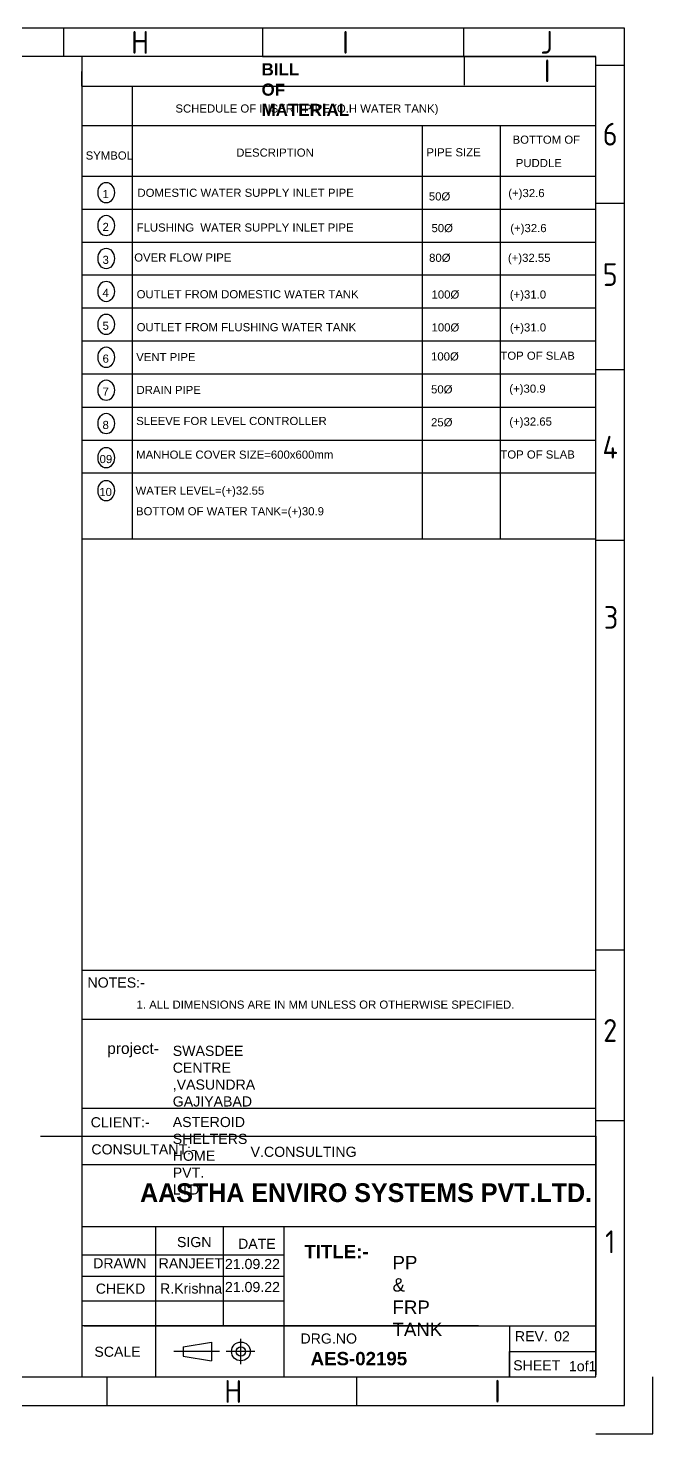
# Model space of a CAD drawing. Header units: millimetres. Extents: x 11098 to 43438, y 8603 to 21518.
# Drawn here: x 20272 to 25899, y 8603 to 21262 of the extents above; entities that cross this region are included whole.
import ezdxf
from ezdxf.enums import TextEntityAlignment as Align

# ---------------------------------------------------------------- set-up
doc = ezdxf.new("R2010")
doc.units = ezdxf.units.MM
doc.header["$MEASUREMENT"] = 0
doc.layers.add('TEXT', color=5, linetype='Continuous')
doc.styles.add('BAUHAUS', font='')
doc.styles.add('ISOCP', font='isocp.shx')
doc.styles.get("Standard").update_dxf_attribs({"font": 'arial.ttf'})
doc.styles.get('BAUHAUS').set_extended_font_data('Bauhaus Md BT', bold=True)

msp = doc.modelspace()

# ---------------------------------------------------------------- linework, layer by layer
at = {"color": 0}
for p, q in [((25642.5, 21262.1), (11893.2, 21262.1)), ((20590.1, 21262.1), (20590.1, 21005.8)), ((22382.2, 21262.1), (22382.2, 21005.8)), ((24193.5, 21262.1), (24193.5, 21005.8)), ((25642.5, 16342.3), (25642.5, 21262.1)), ((25386.2, 21005.8), (11893.2, 21005.8)), ((20755.3, 20739.7), (20758.5, 21005.8)), ((20755.3, 21005.8), (20755.3, 12779.9)), ((24198.6, 21005.8), (24198.6, 20749.5)), ((25386.2, 12960.3), (25386.2, 21005.8)), ((25642.5, 20925.7), (25386.2, 20925.7)), ((20755.3, 20739.7), (25386.2, 20739.7)), ((21209.5, 20739.7), (21209.5, 16663.1)), ((20755.3, 20384.8), (25386.2, 20384.8)), ((23822.1, 20384.8), (23822.1, 16663.1)), ((24522.1, 20384.8), (24522.1, 16663.1)), ((20755.3, 19928.9), (25386.2, 19928.9)), ((20755.3, 19632.4), (25386.2, 19632.4)), ((25642.5, 19682.3), (25386.2, 19682.3)), ((20755.3, 19335.8), (25386.2, 19335.8)), ((20755.3, 19039.3), (25386.2, 19039.3)), ((20755.3, 18742.8), (25386.2, 18742.8)), ((25642.5, 12960.3), (25642.5, 18699)), ((20755.3, 18446.3), (25368.3, 18446.3)), ((20755.3, 18446.3), (25386.2, 18446.3)), ((20755.3, 18149.7), (25386.2, 18149.7)), ((25642.5, 18186.4), (25386.2, 18186.4)), ((20755.3, 17849.2), (25386.2, 17849.2)), ((20755.3, 17552.6), (25386.2, 17552.6)), ((20755.3, 17256.1), (25386.2, 17256.1)), ((20755.3, 16663.1), (25386.2, 16663.1)), ((25642.5, 16648.4), (25386.2, 16648.4)), ((25386.2, 9115.6), (25386.2, 12960.3)), ((25642.5, 12960.3), (25386.2, 12960.3)), ((25642.5, 11422.4), (25642.5, 12960.3)), ((25642.5, 8859.3), (25642.5, 12960.3)), ((20755.3, 12779.9), (25386.2, 12779.9)), ((20755.3, 12336.5), (25386.2, 12336.5)), ((20755.3, 11537.2), (25386.2, 11537.2)), ((25642.5, 11422.4), (25386.2, 11422.4)), ((20384.3, 11283.1), (24700.6, 11283.1)), ((21069.9, 11283.1), (25386.2, 11283.1)), ((25386.2, 11283.1), (25386.2, 9135.1)), ((20755.3, 11029), (25386.2, 11029)), ((20755.3, 10470.8), (25094, 10470.8)), ((21069.9, 10470.8), (25386.2, 10470.8)), ((21418, 10470.8), (21418, 9576.2)), ((22028.2, 10470.8), (22028.2, 9576.2)), ((22575, 10470.8), (22575, 9576.2)), ((20755.3, 10216.7), (22575, 10216.7)), ((21418, 10216.7), (21418, 9576.2)), ((20755.3, 10023.5), (22575, 10023.5)), ((20755.3, 9799.8), (22575, 9799.8)), ((24328, 9576.2), (20755.3, 9576.2)), ((20777.7, 9576.2), (25386.2, 9576.2)), ((21418, 9576.2), (21418, 9115.6)), ((22575, 9576.2), (22575, 9115.6)), ((24328, 9576.2), (25386.2, 9576.2)), ((24607.5, 9576.2), (24607.5, 9115.6)), ((25386.2, 9576.2), (25386.2, 9269.1)), ((21668.4, 9387.9), (21922, 9430.2)), ((21668.4, 9387.9), (21668.4, 9303.4)), ((21922, 9430.2), (21922, 9261.1)), ((21668.4, 9303.4), (21922, 9261.1)), ((22187.4, 9345.6), (22188.9, 9345.6)), ((22188.2, 9344.9), (22188.2, 9346.4)), ((11893.2, 9115.6), (25386.2, 9115.6)), ((20809.5, 9115.6), (25386.2, 9115.6)), ((20981.4, 9115.6), (20981.4, 8859.3)), ((21069.9, 9115.6), (25386.2, 9115.6)), ((23229.8, 9115.6), (23229.8, 8859.3)), ((23980.6, 9117.6), (23980.6, 9115.6)), ((24711, 9117.6), (24711, 9115.6)), ((25898.8, 8603), (25898.8, 9115.6)), ((11893.2, 8859.3), (25642.5, 8859.3)), ((25386.2, 8603), (25898.8, 8603))]:
    msp.add_line(p, q, dxfattribs=at)
at = {"color": 0, "ltscale": 150}
msp.add_line((22382.2, 21005.8), (25386.2, 21005.8), dxfattribs=at)
msp.add_line((20755.3, 12779.9), (20755.3, 9115.6))
at = {"color": 0, "ltscale": 300}
for p, q in [((22188.2, 9231.8), (22188.2, 9458.6)), ((21995, 9345.6), (21584, 9345.6)), ((22312.2, 9345.6), (22056.5, 9345.6))]:
    msp.add_line(p, q, dxfattribs=at)
at = {"color": 0}
for points in [[(25386.2, 10132.5), (25386.2, 9894.6)], [(25386.2, 9927.1), (25386.2, 9673.4)]]:
    msp.add_lwpolyline(points, dxfattribs=at)
msp.add_circle((22188.2, 9345.6), 84.5, dxfattribs=at)
at = {"color": 0, "ltscale": 250}
msp.add_circle((22188.2, 9344.9), 42.3, dxfattribs=at)
at = {"color": 0}
for centre in [(20974.7, 19780.6), (20974.7, 19484.1), (20974.7, 19187.6), (20974.7, 18891), (20974.7, 18594.5), (20974.7, 18298), (20974.7, 18001.5), (20974.7, 17700.9), (20974.7, 17393.7), (20974.7, 17097.2)]:
    msp.add_ellipse(centre, major_axis=(0, -92.6), ratio=0.7941796, dxfattribs=at)
at = {"layer": 'TEXT', "color": 0}
for p, q in [((24607.5, 9115.6), (24607.5, 9345.9)), ((24607.5, 9345.9), (25386.2, 9345.9))]:
    msp.add_line(p, q, dxfattribs=at)

# ---------------------------------------------------------------- texts
at = {"color": 0, "style": 'ISOCP'}
for s, height, p in [('H ', 205.05, (21338.6, 21134)), ('I', 205, (23130.7, 21134)), ('J', 205, (24942.1, 21134)), ('I', 205, (24947.1, 20877.7)), ('6', 205, (25514.3, 20307)), ('5', 205, (25514.3, 19042.9)), ('4', 205, (25514.3, 17488.1)), ('3', 205, (25522.4, 15956.1)), ('2', 205, (25514.3, 12235.8)), ('1', 205, (25514.3, 10333.1)), ('H', 205, (22119.2, 8985)), ('I', 205, (24498.9, 8987.5))]:
    msp.add_text(s, height=height, dxfattribs=at).set_placement(p, align=Align.MIDDLE)
at = {"color": 0}
for s, height, p in [('SCHEDULE OF INSERT PIPE (O.H WATER TANK)', 73.19, (21598.6, 20501.6, 0)), ('BOTTOM OF', 73.19, (24635.4, 20221, 481)), ('SYMBOL', 73.19, (20789.8, 20078.3, 0)), ('DESCRIPTION ', 73.19, (22146.2, 20104.5, 0)), (' PIPE SIZE', 73.19, (23830.9, 20107.3, 0)), (' PUDDLE', 73.19, (24635.4, 20010.6, 481)), ('1', 73.2, (20942, 19731.7)), ('50%%C', 73.19, (23880.7, 19710.3)), ('(+)32.6', 73.19, (24596.6, 19740.3)), ('2', 73.2, (20942, 19435.2)), ('FLUSHING  WATER SUPPLY INLET PIPE ', 73.19, (21249.1, 19429.8)), ('50%%C', 73.19, (23904.6, 19424.7)), ('(+)32.6', 73.19, (24614.6, 19424.7, 0)), ('3', 73.2, (20942, 19138.7)), ('OVER FLOW PIPE ', 73.19, (21227.5, 19160.1)), ('80%%C', 73.19, (23883, 19157.3)), ('(+)32.55', 73.19, (24593, 19157.3, 0)), ('4', 73.2, (20942, 18842.2)), ('OUTLET FROM DOMESTIC WATER TANK', 73.19, (21249.4, 18829.1)), ('100%%C', 73.19, (23905, 18826.7)), ('(+)31.0', 73.19, (24610.1, 18826.7, 0)), ('5', 73.2, (20942, 18545.6)), ('OUTLET FROM FLUSHING WATER TANK', 73.19, (21249.4, 18532.6)), ('100%%C', 73.19, (23905, 18530.2)), ('(+)31.0', 73.19, (24610.1, 18530.2, 0)), ('6', 73.2, (20942, 18249.1)), ('VENT PIPE ', 73.19, (21245.2, 18263.5)), ('100%%C', 73.19, (23900.7, 18269.2)), ('TOP OF SLAB', 73.19, (24525.3, 18275.7, 0)), ('7', 73.2, (20942, 17952.6)), ('DRAIN PIPE ', 73.19, (21247.9, 17967.1)), ('50%%C', 73.19, (23900.7, 17972.6)), ('(+)30.9', 73.19, (24605.9, 17979.1, 0)), ('8', 73.2, (20942, 17652)), ('SLEEVE FOR LEVEL CONTROLLER', 73.19, (21245.2, 17687.7)), ('25%%C', 73.19, (23900.7, 17676.1)), ('(+)32.65', 73.19, (24605.9, 17682.6, 0)), ('09', 73.19, (20915.7, 17345)), ('MANHOLE COVER SIZE=600x600mm', 73.19, (21245, 17384.6, 0)), ('TOP OF SLAB', 73.19, (24525.3, 17386.1, 0)), ('10', 73.19, (20913, 17048.3)), ('1. ALL DIMENSIONS ARE IN MM UNLESS OR OTHERWISE SPECIFIED.', 73.19, (21248.4, 12432))]:
    msp.add_text(s, height=height, dxfattribs=at).set_placement(p)
for s, p in [('WATER LEVEL=(+)32.55', (21819.1, 17088.4, 0)), ('BOTTOM OF WATER TANK=(+)30.9', (22089.8, 16902.3, 0))]:
    msp.add_text(s, height=73.19, dxfattribs=at).set_placement(p, align=Align.MIDDLE)
at = {"color": 0, "attachment_point": 1}
for s, insert, char_height, width in [('{\\fArial|b1|i0|c0|p34;BILL OF MATERIAL}', (22374.2, 20945.3), 109.359, 0.921), ('{\\fArial|b0|i0|c0|p34;NOTES:-}', (20806.5, 12712.8), 91.132, 0.921), ('SWASDEE CENTRE ,VASUNDRA GAJIYABAD', (21574.3, 12098), 91.132, 0.921), ('{\\fArial|b0|i0|c0|p34;CLIENT:-}', (20835.4, 11454.9), 91.132, 0.921), ('ASTEROID SHELTERS HOME PVT. LTD', (21574.3, 11457.1), 91.132, 0.921), ('{\\fArial|b0|i0|c0|p34;CONSULTANT:-}', (20841.4, 11210.8), 91.132, 0.921), ('{\\fArial|b0|i0|c0|p34;SIGN}', (21612.5, 10376.3), 91.132, 0.921), ('{\\fArial|b0|i0|c0|p34;DATE}', (22162.4, 10360.4), 91.132, 0.921), ('{\\fArial|b1|i0|c0|p34;TITLE:-}', (22759.5, 10305.1), 120.381, 0.921), ('{\\fArial|b0|i0|c0|p34;DRAWN}', (20857.4, 10185.2), 91.132, 0.921), ('RANJEET', (21447.5, 10184.3), 91.13, 491.098), ('21.09.22', (22044.3, 10178.4), 91.13, 0.921), ('PP & FRP  TANK', (23553.5, 10205.6), 120.381, 0.921), ('{\\fArial|b0|i0|c0|p34;CHEKD}', (20881, 9956.4), 91.132, 0.921), ('{\\fArial|b0|i0|c0|p34;R.Krishna}', (21459.8, 9958.3), 91.132, 0.921), ('21.09.22', (22044.3, 9971.2), 91.13, 0.921), ('{\\fArial|b0|i0|c0|p34;DRG.NO}', (22724.7, 9507.4), 91.132, 0.921), ('{\\fArial|b0|i0|c0|p34;REV.}', (24655.5, 9528.6), 91.132, 0.921), ('  02', (25009.3, 9527.4), 91.13, 0.921), ('{\\fArial|b0|i0|c0|p34;SCALE}', (20868.3, 9388.5), 91.132, 0.921), ('{\\fArial|b1|i0|c0|p34;AES-02195}', (22816.2, 9341), 120.381, 0.921), ('{\\fArial|b0|i0|c0|p34;SHEET\\Fromans|c0; }', (24640.9, 9266.1), 91.132, 0.921), ('{\\fArial|b0|i0|c0|p34;1of1 }', (25142.7, 9258.5), 91.132, 0.921)]:
    msp.add_mtext(s, dxfattribs=dict(at, insert=insert, char_height=char_height, width=width))
at = {"insert": (21256.3, 19816), "char_height": 73.19, "width": 2094.073, "attachment_point": 1}
msp.add_mtext('DOMESTIC WATER SUPPLY INLET PIPE', dxfattribs=at)
at = {"insert": (20983.8, 12124.6), "char_height": 100, "attachment_point": 1}
msp.add_mtext_dynamic_manual_height_columns('project-', width=32.114, gutter_width=500, heights=[0], dxfattribs=at)
at = {"color": 0, "insert": (22275.5, 11188.8), "char_height": 91.132, "attachment_point": 1}
msp.add_mtext_dynamic_manual_height_columns('V.CONSULTING', width=47.528, gutter_width=1270.6, heights=[0], dxfattribs=at)
at = {"color": 0, "insert": (23315.5, 10774), "char_height": 168.595, "width": 3841.736, "attachment_point": 5, "style": 'BAUHAUS'}
msp.add_mtext('AASTHA ENVIRO SYSTEMS PVT.LTD.', dxfattribs=at)

doc.saveas('drawing.dxf')
